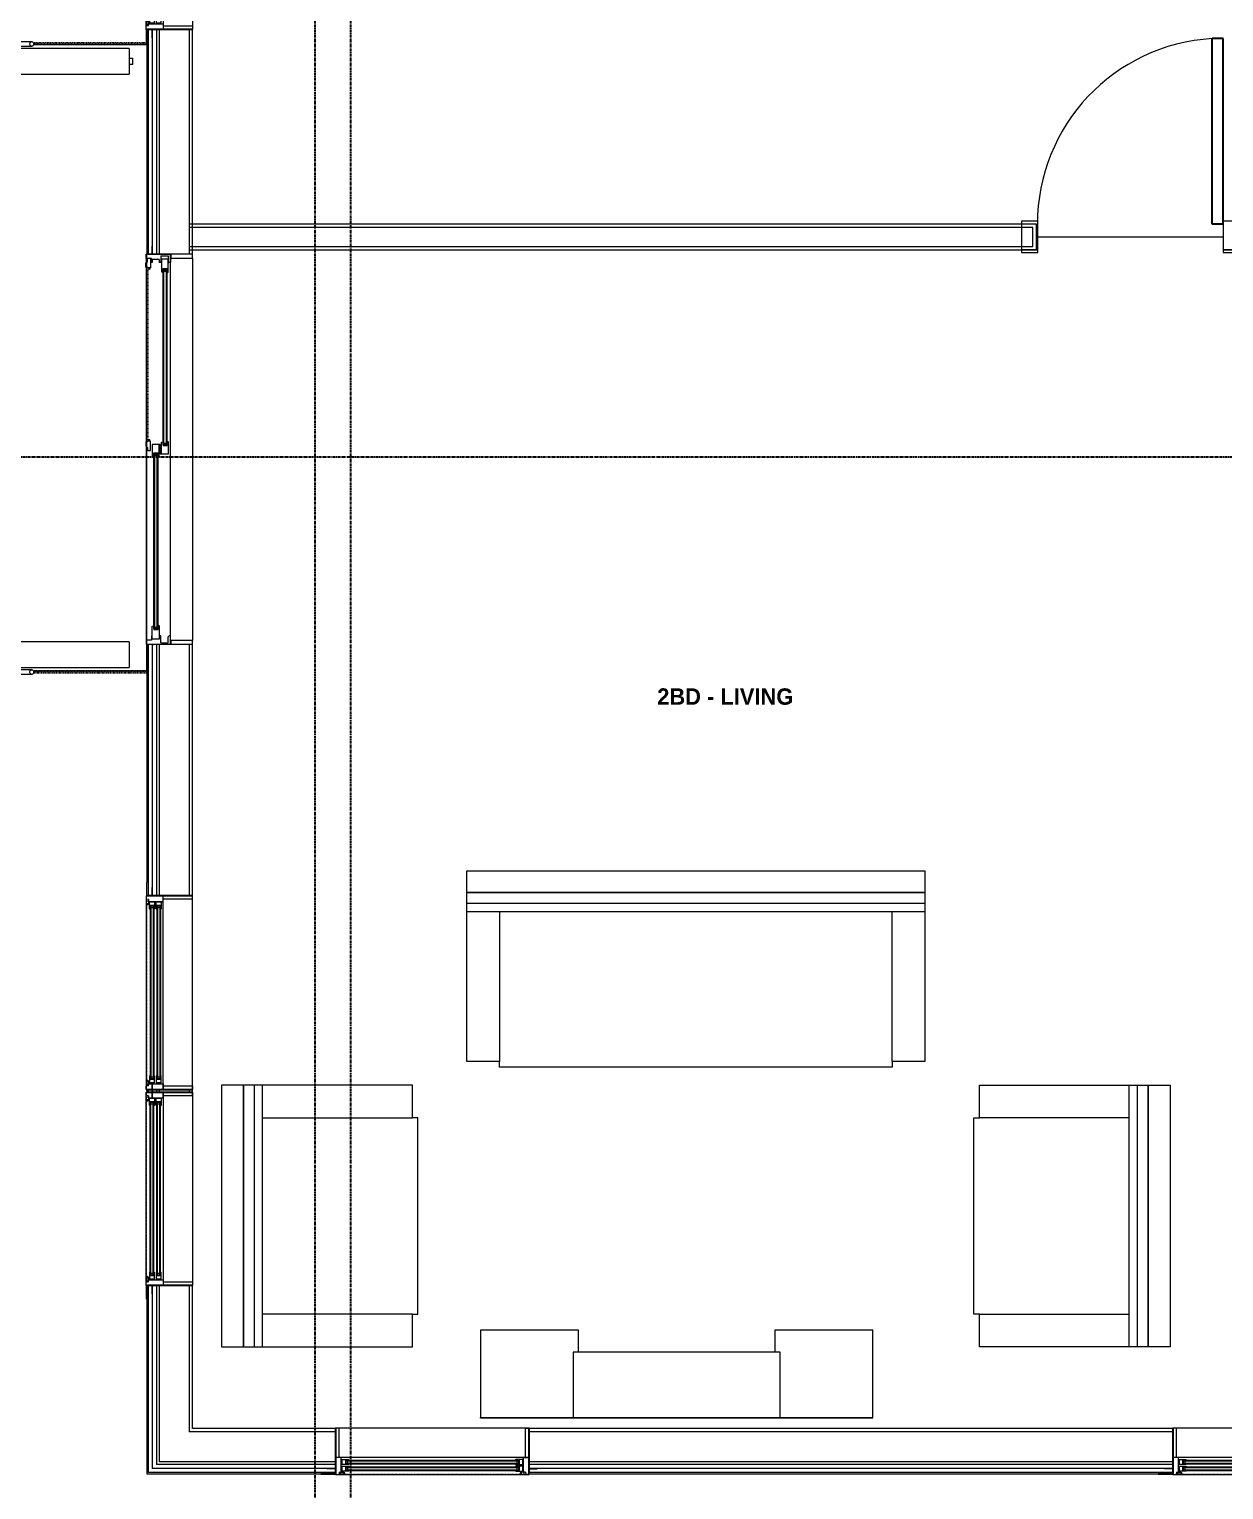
# Model space of a CAD drawing. Header units: inches. Extents: x -4093 to -1777, y 9773 to 12264.
# Drawn here: x -3881.8 to -3662.7, y 9977.8 to 10245.7 of the extents above; entities that cross this region are included whole.
import ezdxf

# ---------------------------------------------------------------- set-up
doc = ezdxf.new("R2010")
doc.units = ezdxf.units.IN
doc.header["$MEASUREMENT"] = 0
for name, pattern in [('Center 1_4_', [0.53125, 0.25, -0.09375, 0.09375, -0.09375]), ('Dash', [0.25, 0.125, -0.125]), ('Grid Line 1_2_', [0.875, 0.5, -0.125, 0.125, -0.125]), ('Hidden 1_8_', [0.1875, 0.125, -0.0625])]:
    doc.linetypes.add(name, pattern=pattern)
for name, color, linetype, lineweight in [('0-1', 7, 'Continuous', 5), ('0-2', 7, 'Continuous', 9), ('A-AREA-IDEN', 2, 'Continuous', 9), ('A-DETL-CNTR', 5, 'Center 1_4_', 9), ('A-DETL-GENF', 92, 'Continuous', 18), ('A-DETL-GENF-2', 92, 'Continuous', 9), ('A-DETL-GENF-HDLN', 1, 'Dash', 9), ('A-DETL-HDLN', 90, 'Hidden 1_8_', 9), ('A-DOOR', 31, 'Continuous', 18), ('A-DOOR-1', 7, 'Continuous', 9), ('A-DOOR-2', 10, 'Continuous', 30), ('A-DOOR-4', 31, 'Continuous', 9), ('A-DOOR-FRAM-2', 31, 'Continuous', 9), ('A-FLOR-1', 7, 'Continuous', 9), ('A-FLOR-2', 192, 'Continuous', 9), ('A-FLOR-HRAL', 11, 'Continuous', 9), ('A-GLAZ', 151, 'Continuous', 18), ('A-GLAZ-1', 151, 'Continuous', 9), ('A-GLAZ-2', 151, 'Continuous', 30), ('A-WALL', 113, 'Continuous', 18), ('A-WALL-1', 7, 'Continuous', 9), ('A-WALL-2', 250, 'Continuous', 18), ('A-WALL-3', 113, 'Continuous', 9), ('I-FURN', 30, 'Continuous', 9), ('I-FURN-1', 7, 'Continuous', 9), ('S-BEAM', 12, 'Continuous', 9), ('S-GRID-1', 1, 'Grid Line 1_2_', 30)]:
    doc.layers.add(name, color=color, linetype=linetype, lineweight=lineweight)
doc.styles.add('Century Gothic_B', font='GOTHICB.TTF', dxfattribs={"height": 3})

# ---------------------------------------------------------------- blocks, each defined once
blk = doc.blocks.new('SWING - SINGLE - FLUSH - SWING - FLUSH - 2-10 x 6-8 - PRIVACY-4346066-BACKGROUND - 2ND FLOOR')
at = {"layer": 'A-DOOR-1'}
for p, q in [((-17, 2.87), (-20, 2.87)), ((-20, 2.87), (-20, -2.38)), ((-17, -2.38), (-17, 2.87)), ((20, 2.87), (17, 2.87)), ((17, 2.87), (17, -2.38)), ((20, -2.38), (20, 2.87)), ((-20, -2.38), (-17, -2.38)), ((-17, -2.38), (-20, -2.38)), ((-20, -2.38), (-20, -2.88)), ((-17, -2.88), (-17, -2.38)), ((17, -2.38), (20, -2.38)), ((20, -2.38), (17, -2.38)), ((17, -2.38), (17, -2.88)), ((20, -2.88), (20, -2.38)), ((-20, -2.88), (-17, -2.88)), ((17, -2.88), (20, -2.88))]:
    blk.add_line(p, q, dxfattribs=at)
blk.add_arc((17, 2.37), 34.07, 93.3657, 180, dxfattribs=at)
at = {"layer": 'A-DOOR-2'}
for p, q in [((15, 2.37), (15, 36.38)), ((17, 36.38), (15, 36.38)), ((17, 2.37), (17, 36.38)), ((17, 2.37), (15, 2.37))]:
    blk.add_line(p, q, dxfattribs=at)
blk = doc.blocks.new('Entertainment_Center_14771 - Entertainment_Center_14771-3403083-BACKGROUND - 2ND FLOOR')
at = {"layer": 'I-FURN-1'}
for p, q in [((-18, 10), (-36, 10)), ((-36, 10), (-36, -6)), ((-34.85, 10.03), (-35.34, 10.03)), ((-35.34, 10.03), (-35.34, 10)), ((-34.85, 10), (-34.85, 10.03)), ((-18.66, 10.03), (-19.66, 10.03)), ((-19.66, 10.03), (-19.66, 10)), ((-18.66, 10), (-18.66, 10.03)), ((-18, 6), (-18, 10)), ((36, 10), (18, 10)), ((18, 10), (18, 6)), ((18.66, 10.03), (18.66, 10)), ((19.66, 10.03), (18.66, 10.03)), ((19.66, 10), (19.66, 10.03)), ((35.34, 10.03), (34.85, 10.03)), ((34.85, 10.03), (34.85, 10)), ((35.34, 10), (35.34, 10.03)), ((36, -6), (36, 10)), ((19, 6), (-19, 6)), ((-19, 6), (-19, -6)), ((19, -6), (19, 6)), ((-36, -6), (-19, -6)), ((-36, -6.13), (-36, -6)), ((-36, -6), (-19, -6)), ((-19, -6.13), (-36, -6.13)), ((-19, -6), (19, -6)), ((-19, -6.13), (-19, -6)), ((-19, -6), (19, -6)), ((19, -6.13), (-19, -6.13)), ((19, -6), (36, -6)), ((19, -6), (19, -6.13)), ((19, -6), (36, -6)), ((36, -6.13), (19, -6.13)), ((36, -6.13), (36, -6))]:
    blk.add_line(p, q, dxfattribs=at)
blk = doc.blocks.new('Couch-Both_Arms-Generic - 1-1372852-BACKGROUND - 2ND FLOOR')
at = {"layer": 'I-FURN'}
for p, q in [((-42, 17.5), (-36, 17.5)), ((-42, -10), (-42, 17.5)), ((-36, 18.5), (36, 18.5)), ((-36, 17.5), (-36, 18.5)), ((-36, 17.5), (-36, -10)), ((36, 18.5), (36, 17.5)), ((36, 17.5), (42, 17.5)), ((36, -10), (36, 17.5)), ((42, 17.5), (42, -10)), ((-42, -10), (42, -10)), ((-42, -13.5), (-42, -10)), ((42, -10), (42, -13.5)), ((-42, -11.5), (42, -11.5)), ((-42, -13.5), (42, -13.5)), ((42, -13.5), (-42, -13.5))]:
    blk.add_line(p, q, dxfattribs=at)
at = {"layer": 'I-FURN-1'}
for p, q in [((-42, -17.5), (-42, -13.5)), ((42, -13.5), (42, -17.5)), ((42, -17.5), (-42, -17.5))]:
    blk.add_line(p, q, dxfattribs=at)
blk = doc.blocks.new('Couch-Both_Arms-Generic - 2-1352635-BACKGROUND - 2ND FLOOR')
at = {"layer": 'I-FURN'}
for p, q in [((-24, 13.5), (24, 13.5)), ((24, 13.5), (-24, 13.5)), ((-24, 13.5), (-24, 10)), ((24, 10), (24, 13.5)), ((-24, 11.5), (24, 11.5)), ((-24, 10), (-24, -17.5)), ((-24, 10), (24, 10)), ((-18, -17.5), (-18, 10)), ((18, 10), (18, -17.5)), ((24, -17.5), (24, 10)), ((-24, -17.5), (-18, -17.5)), ((-18, -17.5), (-18, -18.5)), ((-18, -18.5), (18, -18.5)), ((18, -18.5), (18, -17.5)), ((18, -17.5), (24, -17.5))]:
    blk.add_line(p, q, dxfattribs=at)
at = {"layer": 'I-FURN-1'}
for p, q in [((24, 17.5), (-24, 17.5)), ((-24, 17.5), (-24, 13.5)), ((24, 13.5), (24, 17.5))]:
    blk.add_line(p, q, dxfattribs=at)
blk = doc.blocks.new('Couch-Both_Arms-Generic - 2-1523460-BACKGROUND - 2ND FLOOR')
at = {"layer": 'I-FURN'}
for p, q in [((-24, 17.5), (-18, 17.5)), ((-24, -10), (-24, 17.5)), ((-18, 18.5), (18, 18.5)), ((-18, 17.5), (-18, 18.5)), ((-18, 17.5), (-18, -10)), ((18, 18.5), (18, 17.5)), ((18, 17.5), (24, 17.5)), ((18, -10), (18, 17.5)), ((24, 17.5), (24, -10)), ((-24, -10), (24, -10)), ((-24, -13.5), (-24, -10)), ((24, -10), (24, -13.5)), ((-24, -11.5), (24, -11.5)), ((-24, -13.5), (24, -13.5)), ((24, -13.5), (-24, -13.5))]:
    blk.add_line(p, q, dxfattribs=at)
at = {"layer": 'I-FURN-1'}
for p, q in [((-24, -17.5), (-24, -13.5)), ((24, -13.5), (24, -17.5)), ((24, -17.5), (-24, -17.5))]:
    blk.add_line(p, q, dxfattribs=at)
blk = doc.blocks.new('CTR - 1st Phase - Unit Layouts_rvt-1-BACKGROUND - 2ND FLOOR')
at = {"layer": 'A-FLOR-1'}
for p, q in [((-3696.78, 10207.59), (-3662.78, 10207.59)), ((-3851.85, 10203.71), (-3851.85, 10133.59))]:
    blk.add_line(p, q, dxfattribs=at)
at = {"layer": 'A-WALL-1'}
for p, q in [((-3697.03, 10209.96), (-3852.47, 10209.96)), ((-3852.47, 10209.96), (-3852.47, 10205.21)), ((-3697.03, 10205.21), (-3697.03, 10209.96)), ((-3852.47, 10205.21), (-3697.03, 10205.21))]:
    blk.add_line(p, q, dxfattribs=at)
at = {"layer": 'A-WALL-2'}
for p, q in [((-3697.66, 10209.34), (-3852.47, 10209.34)), ((-3697.66, 10207.59), (-3697.66, 10209.34)), ((-3697.66, 10205.84), (-3697.66, 10207.59)), ((-3852.47, 10205.84), (-3697.66, 10205.84))]:
    blk.add_line(p, q, dxfattribs=at)
at = {"layer": '0-2'}
for name, p in [('SWING - SINGLE - FLUSH - SWING - FLUSH - 2-10 x 6-8 - PRIVACY-4346066-BACKGROUND - 2ND FLOOR', (-3679.78, 10207.59)), ('Entertainment_Center_14771 - Entertainment_Center_14771-3403083-BACKGROUND - 2ND FLOOR', (-3763.01, 9997.04))]:
    blk.add_blockref(name, p, dxfattribs=at)
for name, p, rotation in [('Couch-Both_Arms-Generic - 1-1372852-BACKGROUND - 2ND FLOOR', (-3759.5, 10073.82), 180), ('Couch-Both_Arms-Generic - 2-1352635-BACKGROUND - 2ND FLOOR', (-3829, 10027.99), 89.99999999996535), ('Couch-Both_Arms-Generic - 2-1523460-BACKGROUND - 2ND FLOOR', (-3690, 10027.99), 89.9999999999813)]:
    blk.add_blockref(name, p, dxfattribs=dict(at, rotation=rotation))
blk = doc.blocks.new('CTR - 1st Phase - Structure_rvt-1-BACKGROUND - 2ND FLOOR')
at = {"layer": 'S-GRID-1'}
for p, q in [((-3829.32, 9772.61), (-3829.32, 12247.5)), ((-3822.82, 9772.61), (-3822.82, 12247.5)), ((-1777.25, 10167.19), (-4076.95, 10167.19))]:
    blk.add_line(p, q, dxfattribs=at)
blk = doc.blocks.new('Door-Sliding-Marvin-2_Panel_Patio_Door-Essential - LR-MARVIN ESSENTIAL SLIDING - 6_-0_X6_-10_ - 2ND FLOOR-3440785-BACKGROUND - 2ND FLOOR')
at = {"layer": 'A-DETL-GENF'}
for p, q in [((-37.25, 3.19), (-37.25, 3.23)), ((-35.75, 3.23), (-37.25, 3.23)), ((-35.91, 3.19), (-37.25, 3.19)), ((-35.91, 3.19), (-35.91, 3.08)), ((-35.75, 3.08), (-35.91, 3.08)), ((-35, 4.28), (-35.75, 4.28)), ((-35.75, 4.28), (-35.75, -0.19)), ((-35, 3.31), (-35, 4.28)), ((-34.25, 3.31), (-35, 3.31)), ((-34.81, 3.19), (-32.46, 3.19)), ((-34.81, 1.94), (-34.81, 3.19)), ((-34.25, 3.19), (-34.25, 3.31)), ((-32.38, 2.87), (-33.09, 2.87)), ((-33.09, 2.87), (-33.09, 2.12)), ((-32.98, 2.87), (-0.77, 2.87)), ((-32.98, 2.72), (-32.98, 2.87)), ((-32.98, 2.72), (-0.77, 2.72)), ((-32.87, 2.72), (-32.87, 2.27)), ((-32.61, 2.72), (-32.61, 2.27)), ((-32.46, 3.19), (-32.38, 2.87)), ((-1.29, 3.19), (-1.38, 2.87)), ((-1.38, 2.87), (-0.66, 2.87)), ((0.87, 3.19), (-1.29, 3.19)), ((-1.14, 2.72), (-1.14, 2.27)), ((-0.88, 2.72), (-0.88, 2.27)), ((-0.77, 2.72), (-0.77, 2.87)), ((-0.66, 2.87), (-0.66, 2.12)), ((-0.24, 4.05), (-0.24, 3.53)), ((0.34, 4.05), (-0.24, 4.05)), ((-0.24, 3.53), (1.51, 3.53)), ((0.6, 4.36), (0.34, 4.05)), ((1.35, 4.36), (0.6, 4.36)), ((0.87, 1.72), (0.87, 3.19)), ((1.35, 4.05), (1.35, 4.36)), ((1.35, 4.05), (1.51, 4.05)), ((1.51, 3.69), (1.51, 4.05)), ((1.71, 3.69), (1.51, 3.69)), ((1.51, 3.65), (1.75, 3.65)), ((1.51, 3.53), (1.51, 3.65)), ((1.64, 3.83), (1.64, 3.94)), ((1.75, 3.94), (1.64, 3.94)), ((1.64, 3.83), (1.71, 3.83)), ((1.71, 3.83), (1.71, 3.69)), ((1.75, 3.65), (1.75, 3.94)), ((33.01, 3.94), (33.12, 3.94)), ((33.01, 3.65), (33.01, 3.94)), ((33.25, 3.65), (33.01, 3.65)), ((33.12, 3.83), (33.05, 3.83)), ((33.05, 3.83), (33.05, 3.69)), ((33.05, 3.69), (33.25, 3.69)), ((33.12, 3.83), (33.12, 3.94)), ((33.25, 3.69), (33.25, 4.05)), ((33.41, 4.05), (33.25, 4.05)), ((33.25, 3.53), (33.25, 3.65)), ((35, 3.53), (33.25, 3.53)), ((33.41, 4.05), (33.41, 4.36)), ((33.41, 4.36), (34.16, 4.36)), ((34.16, 4.36), (34.42, 4.05)), ((34.25, 3.19), (34.25, 3.31)), ((34.25, 3.31), (35, 3.31)), ((34.81, 3.19), (34.25, 3.19)), ((34.42, 4.05), (35, 4.05)), ((34.81, 1.94), (34.81, 3.19)), ((35, 4.28), (35.75, 4.28)), ((35, 3.31), (35, 4.28)), ((35.75, 4.28), (35.75, -0.19)), ((35.75, 3.23), (37.25, 3.23)), ((35.75, 3.08), (35.9, 3.08)), ((35.9, 3.19), (35.9, 3.08)), ((35.9, 3.19), (37.25, 3.19)), ((37.25, 3.19), (37.25, 3.23)), ((-35.5, 1.62), (-35.5, 0.25)), ((-35.5, 1.62), (-34.25, 1.62)), ((-35.5, 0.25), (-34.39, 0.25)), ((-32.41, 1.94), (-34.81, 1.94)), ((-34.39, 0.25), (-34.25, 0.1)), ((-34.25, 1.62), (-34.25, 1.94)), ((-34.25, -0.19), (-34.25, 0.1)), ((-33.09, 2.12), (-32.34, 2.12)), ((-32.98, 2.27), (-0.77, 2.27)), ((-32.98, 2.27), (-32.98, 2.12)), ((-32.98, 2.12), (-0.77, 2.12)), ((-32.34, 2), (-32.41, 1.94)), ((-32.34, 2.12), (-32.34, 2)), ((-0.66, 2.12), (-1.41, 2.12)), ((-1.41, 2.12), (-1.41, 2)), ((-1.41, 2), (-1.34, 1.94)), ((-1.34, 1.94), (0.87, 1.94)), ((0.24, 1.82), (-0.88, 1.72)), ((-0.88, 0.25), (-0.88, 1.72)), ((-0.88, 1.5), (1.29, 1.5)), ((1.34, 0.25), (-0.88, 0.25)), ((-0.77, 2.27), (-0.77, 2.12)), ((-0.43, 1.68), (0.43, 1.76)), ((-0.43, 1.58), (-0.43, 1.68)), ((-0.24, 1.58), (-0.43, 1.58)), ((-0.24, 1.62), (0.87, 1.72)), ((-0.24, 1.62), (-0.24, 1.7)), ((-0.24, 1.51), (-0.24, 1.58)), ((0.24, 1.93), (0.24, 1.86)), ((0.24, 1.86), (0.43, 1.86)), ((0.24, 1.82), (0.24, 1.74)), ((0.43, 1.86), (0.43, 1.76)), ((0.66, 1.19), (0.66, 0.44)), ((1.37, 1.19), (0.66, 1.19)), ((0.66, 0.44), (1.41, 0.44)), ((0.77, 1.19), (33.04, 1.19)), ((0.77, 1.04), (0.77, 1.19)), ((0.77, 1.04), (33.04, 1.04)), ((0.77, 0.58), (33.04, 0.58)), ((0.77, 0.58), (0.77, 0.44)), ((0.77, 0.44), (33.04, 0.44)), ((0.88, 1.04), (0.88, 0.58)), ((1.14, 1.04), (1.14, 0.58)), ((1.29, 1.5), (1.37, 1.19)), ((1.41, 0.31), (1.34, 0.25)), ((1.41, 0.44), (1.41, 0.31)), ((33.16, 0.44), (32.41, 0.44)), ((32.41, 0.44), (32.41, 0.31)), ((32.41, 0.31), (32.47, 0.25)), ((32.52, 1.5), (32.44, 1.19)), ((32.44, 1.19), (33.16, 1.19)), ((32.47, 0.25), (34.84, 0.25)), ((34.84, 1.5), (32.52, 1.5)), ((32.68, 1.04), (32.68, 0.58)), ((32.93, 1.04), (32.93, 0.58)), ((33.04, 1.04), (33.04, 1.19)), ((33.04, 0.58), (33.04, 0.44)), ((33.16, 1.19), (33.16, 0.44)), ((34.81, 1.94), (34.25, 1.94)), ((34.25, 1.62), (34.25, 1.94)), ((35.5, 1.62), (34.25, 1.62)), ((34.39, 0.25), (34.25, 0.1)), ((34.25, -0.19), (34.25, 0.1)), ((35.5, 0.25), (34.39, 0.25)), ((34.84, 0.25), (34.84, 1.5)), ((35.5, 1.62), (35.5, 0.25)), ((-35.75, -0.19), (-34.25, -0.19)), ((35.75, -0.19), (34.25, -0.19))]:
    blk.add_line(p, q, dxfattribs=at)
at = {"layer": 'A-DETL-GENF-2'}
for p, q in [((-32.87, 2.72), (-32.87, 2.27)), ((-32.61, 2.72), (-32.61, 2.27))]:
    blk.add_line(p, q, dxfattribs=at)
at = {"layer": 'A-DETL-GENF-HDLN'}
blk.add_line((1.75, 3.94), (33.01, 3.94), dxfattribs=at)
at = {"layer": 'A-DOOR'}
for p, q in [((-35.06, -0.22), (-35.75, -0.22)), ((-35.75, -0.22), (-35.75, -4.19)), ((-35.06, -4.19), (-35.06, -0.22)), ((35.06, -0.22), (35.06, -4.19)), ((35.75, -0.22), (35.06, -0.22)), ((35.75, -4.19), (35.75, -0.22)), ((-35.75, -4.19), (-35.06, -4.19)), ((35.06, -4.19), (35.75, -4.19))]:
    blk.add_line(p, q, dxfattribs=at)
at = {"layer": 'A-DOOR-4'}
for p, q in [((-35.75, 4.25), (-40.68, 4.25)), ((-40.68, 4.25), (-40.68, 4.19)), ((-35.75, 4.25), (35.75, 4.25)), ((-35.75, 4.19), (-35.75, 4.25)), ((-35.75, 4.19), (35.75, 4.19)), ((35.75, 4.25), (35.75, 4.19))]:
    blk.add_line(p, q, dxfattribs=at)
at = {"layer": 'A-DOOR-FRAM-2'}
for p, q in [((35.75, 4.28), (-35.75, 4.28)), ((-35.75, 4.28), (-35.75, -0.19)), ((35.75, -0.19), (35.75, 4.28)), ((-35.75, -0.19), (35.75, -0.19))]:
    blk.add_line(p, q, dxfattribs=at)
blk = doc.blocks.new('Window-Double_Hung-Marvin-Essential - 2-WIDE _TEMP ALL LOW_ ESDH3066-3454268-BACKGROUND - 2ND FLOOR')
at = {"layer": 'A-DETL-GENF'}
for p, q in [((-19.25, 3.23), (-19.25, 3.19)), ((-17.75, 3.23), (-19.25, 3.23)), ((-19.25, 3.19), (-17.9, 3.19)), ((-17.9, 3.19), (-17.9, 3.08)), ((-17.9, 3.08), (-17.75, 3.08)), ((-17.75, 4.28), (-17.16, 4.28)), ((-17.75, 4.28), (-17.75, 1.19)), ((-17.08, 3.87), (-17.16, 4.28)), ((-17.08, 3.87), (-16.19, 3.87)), ((-16.85, 4.25), (-16.85, 3.87)), ((-16.3, 4.25), (-16.85, 4.25)), ((-16.38, 3.77), (-16.72, 3.77)), ((-16.72, 3.77), (-16.72, 1.19)), ((-15.34, 3.69), (-16.56, 3.69)), ((-16.56, 2.75), (-16.56, 3.69)), ((-16.56, 2.75), (-15.34, 2.75)), ((-16.38, 3.87), (-16.38, 3.77)), ((-16.3, 4.01), (-16.3, 4.25)), ((-16.18, 4.01), (-16.3, 4.01)), ((-16.19, 3.97), (-16.1, 3.97)), ((-16.19, 3.87), (-16.19, 3.97)), ((-16.18, 4.22), (-16.1, 4.22)), ((-16.18, 4.22), (-16.18, 4.01)), ((-16.1, 3.97), (-16.1, 4.22)), ((-15.94, 2.87), (-15.94, 3.59)), ((-15.94, 3.59), (-15.28, 3.59)), ((-15.28, 2.87), (-15.94, 2.87)), ((15.84, 3.57), (-15.84, 3.57)), ((-15.84, 2.88), (-15.84, 3.57)), ((15.84, 3.45), (-15.84, 3.45)), ((15.84, 3.01), (-15.84, 3.01)), ((15.84, 2.88), (-15.84, 2.88)), ((-15.54, 3.01), (-15.54, 3.45)), ((-15.34, 3.69), (-15.28, 3.63)), ((-15.34, 2.75), (-15.28, 2.81)), ((-15.28, 3.59), (-15.28, 3.63)), ((-15.28, 2.81), (-15.28, 2.87)), ((15.34, 3.69), (15.28, 3.63)), ((15.28, 3.59), (15.28, 3.63)), ((15.94, 3.59), (15.28, 3.59)), ((15.28, 2.81), (15.28, 2.87)), ((15.28, 2.87), (15.94, 2.87)), ((15.34, 2.75), (15.28, 2.81)), ((15.34, 3.69), (16.56, 3.69)), ((16.56, 2.75), (15.34, 2.75)), ((15.54, 3.01), (15.54, 3.45)), ((15.84, 2.88), (15.84, 3.57)), ((15.94, 2.87), (15.94, 3.59)), ((16.18, 4.22), (16.1, 4.22)), ((16.1, 3.97), (16.1, 4.22)), ((16.19, 3.97), (16.1, 3.97)), ((16.18, 4.22), (16.18, 4.01)), ((16.18, 4.01), (16.3, 4.01)), ((16.19, 3.87), (16.19, 3.97)), ((17.08, 3.87), (16.19, 3.87)), ((16.3, 4.01), (16.3, 4.25)), ((16.3, 4.25), (16.85, 4.25)), ((16.38, 3.87), (16.38, 3.77)), ((16.38, 3.77), (16.72, 3.77)), ((16.56, 2.75), (16.56, 3.69)), ((16.72, 3.77), (16.72, 1.19)), ((16.85, 4.25), (16.85, 3.87)), ((17.08, 3.87), (17.16, 4.28)), ((17.75, 4.28), (17.16, 4.28)), ((17.75, 4.28), (17.75, 1.19)), ((17.75, 3.23), (19.25, 3.23)), ((17.9, 3.08), (17.75, 3.08)), ((17.9, 3.19), (17.9, 3.08)), ((19.25, 3.19), (17.9, 3.19)), ((19.25, 3.23), (19.25, 3.19)), ((-16.72, 1.19), (-17.75, 1.19)), ((-15.34, 2.47), (-16.56, 2.47)), ((-16.56, 1.53), (-16.56, 2.47)), ((-16.56, 1.53), (-15.34, 1.53)), ((-15.94, 1.65), (-15.94, 2.37)), ((-15.94, 2.37), (-15.28, 2.37)), ((-15.28, 1.65), (-15.94, 1.65)), ((15.84, 2.35), (-15.84, 2.35)), ((-15.84, 1.66), (-15.84, 2.35)), ((15.84, 2.23), (-15.84, 2.23)), ((15.84, 1.79), (-15.84, 1.79)), ((15.84, 1.66), (-15.84, 1.66)), ((-15.54, 1.79), (-15.54, 2.23)), ((-15.34, 2.47), (-15.28, 2.41)), ((-15.34, 1.53), (-15.28, 1.59)), ((-15.28, 2.37), (-15.28, 2.41)), ((-15.28, 1.59), (-15.28, 1.65)), ((15.34, 2.47), (15.28, 2.41)), ((15.28, 2.37), (15.28, 2.41)), ((15.94, 2.37), (15.28, 2.37)), ((15.28, 1.59), (15.28, 1.65)), ((15.28, 1.65), (15.94, 1.65)), ((15.34, 1.53), (15.28, 1.59)), ((15.34, 2.47), (16.56, 2.47)), ((16.56, 1.53), (15.34, 1.53)), ((15.54, 1.79), (15.54, 2.23)), ((15.84, 1.66), (15.84, 2.35)), ((15.94, 1.65), (15.94, 2.37)), ((16.56, 1.53), (16.56, 2.47)), ((16.72, 1.19), (17.75, 1.19))]:
    blk.add_line(p, q, dxfattribs=at)
at = {"layer": 'A-DETL-GENF-HDLN'}
blk.add_line((16.1, 4.22), (-16.5, 4.22), dxfattribs=at)
at = {"layer": 'A-GLAZ'}
for p, q in [((-17.13, 1.16), (-17.13, -4.19)), ((17.12, -4.19), (17.12, 1.16)), ((-17.13, -4.19), (-17.75, -4.19)), ((17.12, -4.19), (17.75, -4.19))]:
    blk.add_line(p, q, dxfattribs=at)
at = {"layer": 'A-GLAZ-1'}
for p, q in [((17.75, 4.28), (-17.75, 4.28)), ((20.21, 4.25), (17.75, 4.25)), ((17.75, 4.19), (20.21, 4.19)), ((20.21, 4.19), (20.21, 4.25)), ((-17.75, 1.19), (17.75, 1.19)), ((-17.75, -4.19), (17.75, -4.19))]:
    blk.add_line(p, q, dxfattribs=at)
at = {"layer": 'A-GLAZ-2'}
for p, q in [((-17.75, 4.28), (-17.75, 1.19)), ((17.75, 1.19), (17.75, 4.28)), ((-17.75, 1.16), (-17.75, -4.19)), ((17.75, -4.19), (17.75, 1.16))]:
    blk.add_line(p, q, dxfattribs=at)
blk = doc.blocks.new('Window-Double_Hung-Marvin-Essential - 2-WIDE _TEMP ALL LOW_ ESDH3066-3454271-BACKGROUND - 2ND FLOOR')
at = {"layer": 'A-DETL-GENF'}
for p, q in [((-16.72, -1.19), (-17.75, -1.19)), ((-17.75, -4.28), (-17.75, -1.19)), ((-16.72, -3.77), (-16.72, -1.19)), ((-16.56, -1.53), (-15.34, -1.53)), ((-16.56, -1.53), (-16.56, -2.47)), ((-15.34, -2.47), (-16.56, -2.47)), ((-15.28, -1.65), (-15.94, -1.65)), ((-15.94, -1.65), (-15.94, -2.37)), ((-15.94, -2.37), (-15.28, -2.37)), ((15.84, -1.66), (-15.84, -1.66)), ((-15.84, -1.66), (-15.84, -2.35)), ((15.84, -1.79), (-15.84, -1.79)), ((15.84, -2.23), (-15.84, -2.23)), ((15.84, -2.35), (-15.84, -2.35)), ((-15.54, -1.79), (-15.54, -2.23)), ((-15.34, -1.53), (-15.28, -1.59)), ((-15.34, -2.47), (-15.28, -2.41)), ((-15.28, -1.59), (-15.28, -1.65)), ((-15.28, -2.37), (-15.28, -2.41)), ((15.34, -1.53), (15.28, -1.59)), ((15.28, -1.59), (15.28, -1.65)), ((15.28, -1.65), (15.94, -1.65)), ((15.28, -2.37), (15.28, -2.41)), ((15.94, -2.37), (15.28, -2.37)), ((15.34, -2.47), (15.28, -2.41)), ((16.56, -1.53), (15.34, -1.53)), ((15.34, -2.47), (16.56, -2.47)), ((15.54, -1.79), (15.54, -2.23)), ((15.84, -1.66), (15.84, -2.35)), ((15.94, -1.65), (15.94, -2.37)), ((16.56, -1.53), (16.56, -2.47)), ((16.72, -3.77), (16.72, -1.19)), ((16.72, -1.19), (17.75, -1.19)), ((17.75, -4.28), (17.75, -1.19)), ((-19.25, -3.23), (-19.25, -3.19)), ((-19.25, -3.19), (-17.9, -3.19)), ((-17.75, -3.23), (-19.25, -3.23)), ((-17.9, -3.19), (-17.9, -3.08)), ((-17.9, -3.08), (-17.75, -3.08)), ((-17.75, -4.28), (-17.16, -4.28)), ((-17.08, -3.87), (-17.16, -4.28)), ((-17.08, -3.87), (-16.19, -3.87)), ((-16.85, -4.25), (-16.85, -3.87)), ((-16.3, -4.25), (-16.85, -4.25)), ((-16.38, -3.77), (-16.72, -3.77)), ((-16.56, -2.75), (-15.34, -2.75)), ((-16.56, -2.75), (-16.56, -3.69)), ((-15.34, -3.69), (-16.56, -3.69)), ((-16.38, -3.87), (-16.38, -3.77)), ((-16.18, -4.01), (-16.3, -4.01)), ((-16.3, -4.01), (-16.3, -4.25)), ((-16.19, -3.87), (-16.19, -3.97)), ((-16.19, -3.97), (-16.1, -3.97)), ((-16.18, -4.22), (-16.18, -4.01)), ((-16.18, -4.22), (-16.1, -4.22)), ((-16.1, -3.97), (-16.1, -4.22)), ((-15.28, -2.87), (-15.94, -2.87)), ((-15.94, -2.87), (-15.94, -3.59)), ((-15.94, -3.59), (-15.28, -3.59)), ((15.84, -2.88), (-15.84, -2.88)), ((-15.84, -2.88), (-15.84, -3.57)), ((15.84, -3.01), (-15.84, -3.01)), ((15.84, -3.45), (-15.84, -3.45)), ((15.84, -3.57), (-15.84, -3.57)), ((-15.54, -3.01), (-15.54, -3.45)), ((-15.34, -2.75), (-15.28, -2.81)), ((-15.34, -3.69), (-15.28, -3.63)), ((-15.28, -2.81), (-15.28, -2.87)), ((-15.28, -3.59), (-15.28, -3.63)), ((15.34, -2.75), (15.28, -2.81)), ((15.28, -2.81), (15.28, -2.87)), ((15.28, -2.87), (15.94, -2.87)), ((15.28, -3.59), (15.28, -3.63)), ((15.94, -3.59), (15.28, -3.59)), ((15.34, -3.69), (15.28, -3.63)), ((16.56, -2.75), (15.34, -2.75)), ((15.34, -3.69), (16.56, -3.69)), ((15.54, -3.01), (15.54, -3.45)), ((15.84, -2.88), (15.84, -3.57)), ((15.94, -2.87), (15.94, -3.59)), ((16.19, -3.97), (16.1, -3.97)), ((16.1, -3.97), (16.1, -4.22)), ((16.18, -4.22), (16.1, -4.22)), ((16.18, -4.22), (16.18, -4.01)), ((16.18, -4.01), (16.3, -4.01)), ((17.08, -3.87), (16.19, -3.87)), ((16.19, -3.87), (16.19, -3.97)), ((16.3, -4.01), (16.3, -4.25)), ((16.3, -4.25), (16.85, -4.25)), ((16.38, -3.87), (16.38, -3.77)), ((16.38, -3.77), (16.72, -3.77)), ((16.56, -2.75), (16.56, -3.69)), ((16.85, -4.25), (16.85, -3.87)), ((17.08, -3.87), (17.16, -4.28)), ((17.75, -4.28), (17.16, -4.28)), ((17.9, -3.08), (17.75, -3.08)), ((17.75, -3.23), (19.25, -3.23)), ((17.9, -3.19), (17.9, -3.08)), ((19.25, -3.19), (17.9, -3.19)), ((19.25, -3.23), (19.25, -3.19))]:
    blk.add_line(p, q, dxfattribs=at)
at = {"layer": 'A-DETL-GENF-HDLN'}
blk.add_line((16.1, -4.22), (-16.5, -4.22), dxfattribs=at)
at = {"layer": 'A-GLAZ'}
for p, q in [((-17.13, 4.19), (-17.75, 4.19)), ((-17.13, -1.16), (-17.13, 4.19)), ((17.12, 4.19), (17.75, 4.19)), ((17.12, 4.19), (17.12, -1.16))]:
    blk.add_line(p, q, dxfattribs=at)
at = {"layer": 'A-GLAZ-1'}
for p, q in [((-17.75, 4.19), (17.75, 4.19)), ((-17.75, -1.19), (17.75, -1.19)), ((17.75, -4.28), (-17.75, -4.28)), ((17.75, -4.19), (20.21, -4.19)), ((20.21, -4.25), (17.75, -4.25)), ((20.21, -4.19), (20.21, -4.25))]:
    blk.add_line(p, q, dxfattribs=at)
at = {"layer": 'A-GLAZ-2'}
for p, q in [((-17.75, -1.16), (-17.75, 4.19)), ((17.75, 4.19), (17.75, -1.16)), ((-17.75, -4.28), (-17.75, -1.19)), ((17.75, -1.19), (17.75, -4.28))]:
    blk.add_line(p, q, dxfattribs=at)
blk = doc.blocks.new('Window-Double_Hung-Marvin-Essential - 1-WIDE _TEMP LOWER_ ESDH3066-3454270-BACKGROUND - 2ND FLOOR')
at = {"layer": 'A-DETL-GENF'}
for p, q in [((-19.25, 3.23), (-19.25, 3.19)), ((-17.75, 3.23), (-19.25, 3.23)), ((-19.25, 3.19), (-17.9, 3.19)), ((-17.9, 3.19), (-17.9, 3.08)), ((-17.9, 3.08), (-17.75, 3.08)), ((-17.75, 4.28), (-17.16, 4.28)), ((-17.75, 4.28), (-17.75, 1.19)), ((-17.08, 3.87), (-17.16, 4.28)), ((-17.08, 3.87), (-16.19, 3.87)), ((-16.85, 4.25), (-16.85, 3.87)), ((-16.3, 4.25), (-16.85, 4.25)), ((-16.38, 3.77), (-16.72, 3.77)), ((-16.72, 3.77), (-16.72, 1.19)), ((-15.34, 3.69), (-16.56, 3.69)), ((-16.56, 2.75), (-16.56, 3.69)), ((-16.56, 2.75), (-15.34, 2.75)), ((-16.38, 3.87), (-16.38, 3.77)), ((-16.3, 4.01), (-16.3, 4.25)), ((-16.18, 4.01), (-16.3, 4.01)), ((-16.19, 3.97), (-16.1, 3.97)), ((-16.19, 3.87), (-16.19, 3.97)), ((-16.18, 4.22), (-16.1, 4.22)), ((-16.18, 4.22), (-16.18, 4.01)), ((-16.1, 3.97), (-16.1, 4.22)), ((-15.94, 2.87), (-15.94, 3.59)), ((-15.94, 3.59), (-15.28, 3.59)), ((-15.28, 2.87), (-15.94, 2.87)), ((15.84, 3.57), (-15.84, 3.57)), ((-15.84, 2.88), (-15.84, 3.57)), ((15.84, 3.45), (-15.84, 3.45)), ((15.84, 3.01), (-15.84, 3.01)), ((15.84, 2.88), (-15.84, 2.88)), ((-15.54, 3.01), (-15.54, 3.45)), ((-15.34, 3.69), (-15.28, 3.63)), ((-15.34, 2.75), (-15.28, 2.81)), ((-15.28, 3.59), (-15.28, 3.63)), ((-15.28, 2.81), (-15.28, 2.87)), ((15.34, 3.69), (15.28, 3.63)), ((15.28, 3.59), (15.28, 3.63)), ((15.94, 3.59), (15.28, 3.59)), ((15.28, 2.81), (15.28, 2.87)), ((15.28, 2.87), (15.94, 2.87)), ((15.34, 2.75), (15.28, 2.81)), ((15.34, 3.69), (16.56, 3.69)), ((16.56, 2.75), (15.34, 2.75)), ((15.54, 3.01), (15.54, 3.45)), ((15.84, 2.88), (15.84, 3.57)), ((15.94, 2.87), (15.94, 3.59)), ((16.18, 4.22), (16.1, 4.22)), ((16.1, 3.97), (16.1, 4.22)), ((16.19, 3.97), (16.1, 3.97)), ((16.18, 4.22), (16.18, 4.01)), ((16.18, 4.01), (16.3, 4.01)), ((16.19, 3.87), (16.19, 3.97)), ((17.08, 3.87), (16.19, 3.87)), ((16.3, 4.01), (16.3, 4.25)), ((16.3, 4.25), (16.85, 4.25)), ((16.38, 3.87), (16.38, 3.77)), ((16.38, 3.77), (16.72, 3.77)), ((16.56, 2.75), (16.56, 3.69)), ((16.72, 3.77), (16.72, 1.19)), ((16.85, 4.25), (16.85, 3.87)), ((17.08, 3.87), (17.16, 4.28)), ((17.75, 4.28), (17.16, 4.28)), ((17.75, 4.28), (17.75, 1.19)), ((17.75, 3.23), (19.25, 3.23)), ((17.9, 3.08), (17.75, 3.08)), ((17.9, 3.19), (17.9, 3.08)), ((19.25, 3.19), (17.9, 3.19)), ((19.25, 3.23), (19.25, 3.19)), ((-16.72, 1.19), (-17.75, 1.19)), ((-15.34, 2.47), (-16.56, 2.47)), ((-16.56, 1.53), (-16.56, 2.47)), ((-16.56, 1.53), (-15.34, 1.53)), ((-15.94, 1.65), (-15.94, 2.37)), ((-15.94, 2.37), (-15.28, 2.37)), ((-15.28, 1.65), (-15.94, 1.65)), ((15.84, 2.35), (-15.84, 2.35)), ((-15.84, 1.66), (-15.84, 2.35)), ((15.84, 2.23), (-15.84, 2.23)), ((15.84, 1.79), (-15.84, 1.79)), ((15.84, 1.66), (-15.84, 1.66)), ((-15.54, 1.79), (-15.54, 2.23)), ((-15.34, 2.47), (-15.28, 2.41)), ((-15.34, 1.53), (-15.28, 1.59)), ((-15.28, 2.37), (-15.28, 2.41)), ((-15.28, 1.59), (-15.28, 1.65)), ((15.34, 2.47), (15.28, 2.41)), ((15.28, 2.37), (15.28, 2.41)), ((15.94, 2.37), (15.28, 2.37)), ((15.28, 1.59), (15.28, 1.65)), ((15.28, 1.65), (15.94, 1.65)), ((15.34, 1.53), (15.28, 1.59)), ((15.34, 2.47), (16.56, 2.47)), ((16.56, 1.53), (15.34, 1.53)), ((15.54, 1.79), (15.54, 2.23)), ((15.84, 1.66), (15.84, 2.35)), ((15.94, 1.65), (15.94, 2.37)), ((16.56, 1.53), (16.56, 2.47)), ((16.72, 1.19), (17.75, 1.19))]:
    blk.add_line(p, q, dxfattribs=at)
at = {"layer": 'A-DETL-GENF-HDLN'}
blk.add_line((16.1, 4.22), (-16.5, 4.22), dxfattribs=at)
at = {"layer": 'A-GLAZ'}
for p, q in [((-17.13, 1.16), (-17.13, -4.19)), ((17.12, -4.19), (17.12, 1.16)), ((-17.13, -4.19), (-17.75, -4.19)), ((17.12, -4.19), (17.75, -4.19))]:
    blk.add_line(p, q, dxfattribs=at)
at = {"layer": 'A-GLAZ-1'}
for p, q in [((17.75, 4.28), (-17.75, 4.28)), ((20.46, 4.25), (17.75, 4.25)), ((17.75, 4.19), (20.46, 4.19)), ((20.46, 4.19), (20.46, 4.25)), ((-17.75, 1.19), (17.75, 1.19)), ((-17.75, -4.19), (17.75, -4.19))]:
    blk.add_line(p, q, dxfattribs=at)
at = {"layer": 'A-GLAZ-2'}
for p, q in [((-17.75, 4.28), (-17.75, 1.19)), ((17.75, 1.19), (17.75, 4.28)), ((-17.75, 1.16), (-17.75, -4.19)), ((17.75, -4.19), (17.75, 1.16))]:
    blk.add_line(p, q, dxfattribs=at)
blk = doc.blocks.new('Railing - Baluster_01-2700443-BACKGROUND - 2ND FLOOR')
at = {"layer": 'A-FLOR-HRAL'}
for p, q in [((-0.59, 1.18), (0.59, 1.18)), ((-0.59, 0.59), (-0.59, 1.18)), ((0.59, 1.18), (0.59, 0.59))]:
    blk.add_line(p, q, dxfattribs=at)
blk = doc.blocks.new('Railing - Railing-3415181-BACKGROUND - 2ND FLOOR')
at = {"layer": 'A-FLOR-HRAL'}
for p, q in [((-3863.47, 10242.16), (-3907.59, 10242.16)), ((-3907.59, 10242.16), (-3907.59, 10128.61)), ((-3863.47, 10242.16), (-3863.47, 10241.69)), ((-3863.47, 10241.69), (-3863.47, 10237.91)), ((-3902.86, 10237.44), (-3863.47, 10237.44)), ((-3902.86, 10133.34), (-3902.86, 10237.44)), ((-3863.47, 10237.91), (-3863.47, 10237.44)), ((-3863.47, 10133.34), (-3902.86, 10133.34)), ((-3863.47, 10133.34), (-3863.47, 10132.87)), ((-3863.47, 10132.87), (-3863.47, 10129.09)), ((-3907.59, 10128.61), (-3863.47, 10128.61)), ((-3863.47, 10129.09), (-3863.47, 10128.61))]:
    blk.add_line(p, q, dxfattribs=at)
for points, knots in [([(-3907.59, 10242.16), (-3907.59, 10242.16), (-3907.58, 10242.16), (-3907.55, 10242.13), (-3907.52, 10242.1), (-3907.5, 10242.07), (-3907.47, 10242.05), (-3907.44, 10242.02), (-3907.4, 10241.98), (-3907.36, 10241.94), (-3907.32, 10241.9), (-3907.28, 10241.86), (-3907.22, 10241.79), (-3907.16, 10241.73), (-3907.11, 10241.69)], [0, 0, 0, 0, 0.166667, 0.25, 0.333333, 0.416667, 0.458333, 0.5, 0.583333, 0.666667, 0.708333, 0.75, 0.833333, 1, 1, 1, 1]), ([(-3903.33, 10237.91), (-3903.29, 10237.87), (-3903.23, 10237.81), (-3903.15, 10237.73), (-3903.11, 10237.68), (-3903.07, 10237.65), (-3903.04, 10237.62), (-3903.01, 10237.58), (-3902.98, 10237.56), (-3902.95, 10237.53), (-3902.92, 10237.5), (-3902.9, 10237.47), (-3902.87, 10237.45), (-3902.86, 10237.44), (-3902.86, 10237.44)], [0, 0, 0, 0, 0.166667, 0.25, 0.333333, 0.375, 0.416667, 0.5, 0.541667, 0.583333, 0.666667, 0.75, 0.833333, 1, 1, 1, 1]), ([(-3903.33, 10132.87), (-3903.29, 10132.91), (-3903.23, 10132.97), (-3903.15, 10133.05), (-3903.11, 10133.09), (-3903.07, 10133.13), (-3903.04, 10133.16), (-3903.01, 10133.19), (-3902.98, 10133.22), (-3902.95, 10133.25), (-3902.92, 10133.28), (-3902.9, 10133.3), (-3902.87, 10133.33), (-3902.86, 10133.34), (-3902.86, 10133.34)], [0, 0, 0, 0, 0.166667, 0.25, 0.333333, 0.375, 0.416667, 0.5, 0.541667, 0.583333, 0.666667, 0.75, 0.833333, 1, 1, 1, 1]), ([(-3907.59, 10128.61), (-3907.59, 10128.61), (-3907.58, 10128.62), (-3907.55, 10128.65), (-3907.52, 10128.68), (-3907.5, 10128.71), (-3907.47, 10128.73), (-3907.44, 10128.76), (-3907.4, 10128.8), (-3907.36, 10128.84), (-3907.32, 10128.88), (-3907.29, 10128.92), (-3907.22, 10128.98), (-3907.15, 10129.04), (-3907.11, 10129.09)], [0, 0, 0, 0, 0.166667, 0.25, 0.333333, 0.416667, 0.458333, 0.5, 0.583333, 0.666667, 0.708333, 0.75, 0.833333, 1, 1, 1, 1])]:
    blk.add_open_spline(points, degree=3, knots=knots, dxfattribs=at)
at = {"rotation": 269.9999999999996}
blk.add_blockref('Railing - Baluster_01-2700443-BACKGROUND - 2ND FLOOR', (-3864.06, 10239.8), dxfattribs=at)
blk = doc.blocks.new('Walls 77 - Walls 1-3288039-BACKGROUND - 2ND FLOOR')
at = {"layer": 'S-BEAM'}
for p, q in [((-3881.32, 10243.36), (-3900.27, 10243.36)), ((-3900.27, 10242.61), (-3881.32, 10242.61))]:
    blk.add_line(p, q, dxfattribs=at)
at = {"layer": 'S-BEAM', "flags": 128}
for points in [[(-3881.32, 10243.36), (-3881.42, 10243.35), (-3881.51, 10243.32), (-3881.59, 10243.27), (-3881.65, 10243.2), (-3881.7, 10243.12), (-3881.72, 10243.03), (-3881.72, 10242.94), (-3881.7, 10242.85), (-3881.65, 10242.77), (-3881.59, 10242.7), (-3881.51, 10242.65), (-3881.42, 10242.62), (-3881.32, 10242.61)], [(-3881.32, 10242.61), (-3881.23, 10242.62), (-3881.14, 10242.65), (-3881.06, 10242.7), (-3880.99, 10242.77), (-3880.95, 10242.85), (-3880.93, 10242.94), (-3880.93, 10243.03), (-3880.95, 10243.12), (-3880.99, 10243.2), (-3881.06, 10243.27), (-3881.14, 10243.32), (-3881.23, 10243.35), (-3881.32, 10243.36)]]:
    blk.add_lwpolyline(points, dxfattribs=at)
at = {"layer": 'S-BEAM'}
blk.add_ellipse((-3900.27, 10242.99), major_axis=(0, 0.375), ratio=0.93544, start_param=0, end_param=2.081897, dxfattribs=at)
blk = doc.blocks.new('Walls 78 - Walls 1-3288048-BACKGROUND - 2ND FLOOR')
at = {"layer": 'S-BEAM'}
for p, q in [((-3881.32, 10128.16), (-3900.27, 10128.16)), ((-3900.27, 10127.41), (-3881.32, 10127.41))]:
    blk.add_line(p, q, dxfattribs=at)
at = {"layer": 'S-BEAM', "flags": 128}
for points in [[(-3881.32, 10128.16), (-3881.42, 10128.15), (-3881.51, 10128.12), (-3881.59, 10128.07), (-3881.65, 10128), (-3881.7, 10127.92), (-3881.72, 10127.83), (-3881.72, 10127.74), (-3881.7, 10127.65), (-3881.65, 10127.57), (-3881.59, 10127.5), (-3881.51, 10127.45), (-3881.42, 10127.42), (-3881.32, 10127.41)], [(-3881.32, 10127.41), (-3881.23, 10127.42), (-3881.14, 10127.45), (-3881.06, 10127.5), (-3880.99, 10127.57), (-3880.95, 10127.65), (-3880.93, 10127.74), (-3880.93, 10127.83), (-3880.95, 10127.92), (-3880.99, 10128), (-3881.06, 10128.07), (-3881.14, 10128.12), (-3881.23, 10128.15), (-3881.32, 10128.16)]]:
    blk.add_lwpolyline(points, dxfattribs=at)
at = {"layer": 'S-BEAM'}
blk.add_ellipse((-3900.27, 10127.79), major_axis=(0, 0.375), ratio=0.93544, start_param=1.047198, end_param=3.141593, dxfattribs=at)

msp = doc.modelspace()

# ---------------------------------------------------------------- linework, layer by layer
at = {"layer": 'A-DETL-CNTR'}
for p, q in [((-3860.22, 10242.99), (-3880.93, 10242.99)), ((-3860.22, 10127.79), (-3880.93, 10127.79))]:
    msp.add_line(p, q, dxfattribs=at)
at = {"layer": 'A-DETL-HDLN'}
for p, q in [((-3860.29, 10243.18), (-3880.98, 10243.18)), ((-3860.22, 10242.8), (-3880.98, 10242.8)), ((-3860.29, 10127.98), (-3880.98, 10127.98)), ((-3860.22, 10127.6), (-3880.98, 10127.6))]:
    msp.add_line(p, q, dxfattribs=at)
at = {"layer": 'A-FLOR-2'}
for p, q in [((-3860.22, 10242.8), (-3880.98, 10242.8)), ((-3880.98, 10127.98), (-3860.29, 10127.98))]:
    msp.add_line(p, q, dxfattribs=at)
at = {"layer": 'A-WALL'}
for p, q in [((-3859.97, 10245.64), (-3859.97, 10204.4)), ((-3859.22, 10245.64), (-3859.22, 10204.4)), ((-3858.47, 10245.64), (-3858.47, 10204.4)), ((-3857.97, 10245.64), (-3857.97, 10204.4)), ((-3852.47, 10245.64), (-3852.47, 10204.4)), ((-3859.97, 10132.9), (-3859.97, 10086.74)), ((-3859.22, 10132.9), (-3859.22, 10086.74)), ((-3858.47, 10132.9), (-3858.47, 10086.74)), ((-3857.97, 10132.9), (-3857.97, 10086.74)), ((-3852.47, 10132.9), (-3852.47, 10086.74)), ((-3859.97, 10051.24), (-3859.97, 10050.74)), ((-3859.22, 10051.24), (-3859.22, 10050.74)), ((-3858.47, 10051.24), (-3858.47, 10050.74)), ((-3857.97, 10051.24), (-3857.97, 10050.74)), ((-3852.47, 10051.24), (-3852.47, 10050.74)), ((-3859.97, 10015.24), (-3859.97, 9980.94)), ((-3859.22, 10015.24), (-3859.22, 9981.69)), ((-3858.47, 10015.24), (-3858.47, 9982.44)), ((-3857.97, 10015.24), (-3857.97, 9982.94)), ((-3852.47, 10015.24), (-3852.47, 9988.44)), ((-3825.61, 9988.44), (-3852.47, 9988.44)), ((-3672.01, 9988.44), (-3790.11, 9988.44)), ((-3825.61, 9982.44), (-3858.47, 9982.44)), ((-3825.61, 9982.94), (-3857.97, 9982.94)), ((-3672.01, 9982.94), (-3790.11, 9982.94)), ((-3672.01, 9982.44), (-3790.11, 9982.44)), ((-3825.61, 9980.94), (-3859.97, 9980.94)), ((-3825.61, 9981.69), (-3859.22, 9981.69)), ((-3672.01, 9981.69), (-3790.11, 9981.69)), ((-3672.01, 9980.94), (-3790.11, 9980.94))]:
    msp.add_line(p, q, dxfattribs=at)
at = {"layer": 'A-WALL-3'}
for p, q in [((-3857.19, 10245.64), (-3857.22, 10245.64)), ((-3851.85, 10204.4), (-3851.85, 10245.64)), ((-3860.22, 10243.18), (-3860.22, 10204.4)), ((-3855.85, 10204.4), (-3855.82, 10204.4)), ((-3860.22, 10132.9), (-3860.22, 10089.2)), ((-3855.82, 10132.9), (-3855.85, 10132.9)), ((-3851.85, 10086.74), (-3851.85, 10132.9)), ((-3857.22, 10086.74), (-3857.19, 10086.74)), ((-3860.22, 10051.24), (-3860.22, 10050.74)), ((-3857.19, 10051.24), (-3857.22, 10051.24)), ((-3857.22, 10050.74), (-3857.19, 10050.74)), ((-3851.85, 10050.74), (-3851.85, 10051.24)), ((-3857.19, 10015.24), (-3857.22, 10015.24)), ((-3851.85, 9989.06), (-3851.85, 10015.24)), ((-3860.22, 10012.78), (-3860.22, 9980.69)), ((-3825.61, 9989.06), (-3851.85, 9989.06)), ((-3672.01, 9989.06), (-3790.11, 9989.06)), ((-3825.61, 9983.69), (-3825.61, 9983.72)), ((-3790.11, 9983.72), (-3790.11, 9983.69)), ((-3672.01, 9983.69), (-3672.01, 9983.72)), ((-3860.22, 9980.69), (-3828.32, 9980.69)), ((-3790.11, 9980.69), (-3674.72, 9980.69))]:
    msp.add_line(p, q, dxfattribs=at)

# ---------------------------------------------------------------- block references
at = {"layer": '0-1'}
for name in ['CTR - 1st Phase - Structure_rvt-1-BACKGROUND - 2ND FLOOR', 'CTR - 1st Phase - Unit Layouts_rvt-1-BACKGROUND - 2ND FLOOR']:
    msp.add_blockref(name, (0, 0), dxfattribs=at)
at = {"layer": 'A-DOOR-4', "rotation": 89.99999999999991}
msp.add_blockref('Door-Sliding-Marvin-2_Panel_Patio_Door-Essential - LR-MARVIN ESSENTIAL SLIDING - 6_-0_X6_-10_ - 2ND FLOOR-3440785-BACKGROUND - 2ND FLOOR', (-3856.04, 10168.65), dxfattribs=at)
at = {"layer": 'A-FLOR-HRAL'}
msp.add_blockref('Railing - Railing-3415181-BACKGROUND - 2ND FLOOR', (0, 0), dxfattribs=at)
at = {"layer": 'A-GLAZ-1'}
for name, p, rotation in [('Window-Double_Hung-Marvin-Essential - 2-WIDE _TEMP ALL LOW_ ESDH3066-3454271-BACKGROUND - 2ND FLOOR', (-3856.04, 10263.39), 269.9999999999999), ('Window-Double_Hung-Marvin-Essential - 2-WIDE _TEMP ALL LOW_ ESDH3066-3454268-BACKGROUND - 2ND FLOOR', (-3856.04, 10068.99), 89.99999999999991), ('Window-Double_Hung-Marvin-Essential - 2-WIDE _TEMP ALL LOW_ ESDH3066-3454271-BACKGROUND - 2ND FLOOR', (-3856.04, 10032.99), 269.9999999999999), ('Window-Double_Hung-Marvin-Essential - 1-WIDE _TEMP LOWER_ ESDH3066-3454270-BACKGROUND - 2ND FLOOR', (-3807.86, 9984.88), 180), ('Window-Double_Hung-Marvin-Essential - 1-WIDE _TEMP LOWER_ ESDH3066-3454270-BACKGROUND - 2ND FLOOR', (-3654.26, 9984.88), 180)]:
    msp.add_blockref(name, p, dxfattribs=dict(at, rotation=rotation))
at = {"layer": 'S-BEAM'}
for name in ['Walls 77 - Walls 1-3288039-BACKGROUND - 2ND FLOOR', 'Walls 78 - Walls 1-3288048-BACKGROUND - 2ND FLOOR']:
    msp.add_blockref(name, (0, 0), dxfattribs=at)

# ---------------------------------------------------------------- texts
at = {"layer": 'A-AREA-IDEN', "insert": (-3766.59, 10124.79), "char_height": 3, "width": 31.411, "attachment_point": 1, "style": 'Century Gothic_B'}
msp.add_mtext('2BD - LIVING', dxfattribs=at)

doc.saveas('drawing.dxf')
